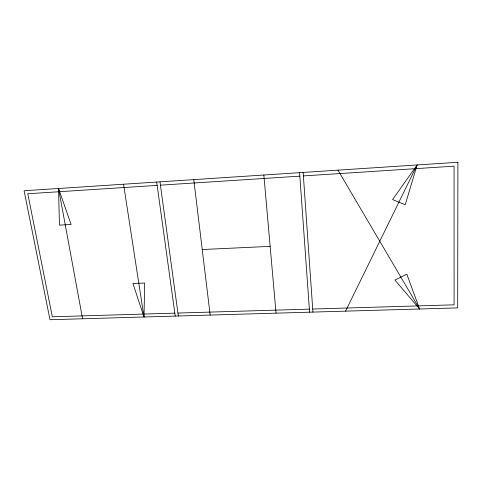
<?xml version="1.0" encoding="UTF-8"?>
<svg xmlns="http://www.w3.org/2000/svg" width="482" height="482" viewBox="0 0 482 482"><rect width="100%" height="100%" fill="white"/><g stroke="black" fill="none" stroke-linecap="round" stroke-linejoin="round"><path stroke-width="0.72" d="M143.991 316.987L144.69 283.03L132.93 283.482L143.991 316.987L123.561 184.226M417.105 164.965L405.229 204.754L392.583 199.572L417.105 164.965L345.576 311.143M157.15 185.383L27.793 193.752L52.315 316.794L174.833 313.143M160.44 185.166L299.84 176.147M303.389 175.918L454.056 166.17L454.098 304.823L312.71 309.034M202.241 249.537L270.149 246.368M177.936 313.053L309.378 309.137M419.599 308.992L394.921 280.078L406.838 274.15L419.599 308.992L337.978 170.152M58.551 188.492L71.095 224.479L59.425 225.13L58.551 188.492L82.585 318.771M156.692 182.051L175.237 316.084M159.982 181.835L178.334 315.993M193.782 179.617L210.17 315.065M263.847 175.02L276.047 313.155M299.593 172.677L309.595 312.185M303.142 172.442L312.926 312.089M457.9 162.283L457.683 307.89L49.989 319.717L24.1 190.752L457.9 162.283"/></g></svg>
